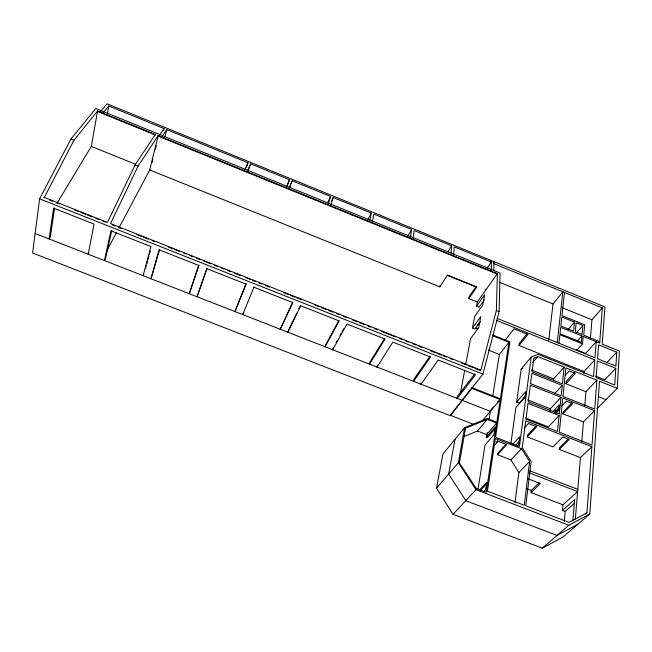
<?xml version="1.0" encoding="UTF-8"?>
<svg xmlns="http://www.w3.org/2000/svg" width="652" height="652" viewBox="0 0 652 652"><rect width="100%" height="100%" fill="white"/><g stroke="black" fill="none" stroke-linecap="round" stroke-linejoin="round"><path stroke-width="0.98" d="M491.363 270.425L491.372 262.014L454.199 246.863L453.735 254.182M499.13 311.599L500.043 273.009L95.762 108.493L70.881 139.112L39.601 198.827L32.6 253L450.239 415.666L482.945 374.101L499.13 311.599L496.368 310.482L497.378 273.555L158.183 135.575L138.061 166.17L110.538 223.62L480.826 370.132L496.368 310.482M596.792 408.861L617.224 388.356L619.4 351.069L602.22 344.134L604.942 306.905L107.058 103.815L100.465 111.541M615.773 368.323L614.754 385.063L596.107 377.606L597.371 360.931L615.773 368.323L604.714 379.766L595.651 376.139M616.751 352.178L615.904 366.139L597.542 358.755L598.601 344.851L616.751 352.178L606.507 363.001M451.184 252.87L451.665 245.828L414.175 230.539L413.123 238.42M460.255 402.634L471.535 388.299L500.247 399.594L496.816 422.219L487.329 418.511L464.583 427.696L442.993 453.922L436.498 488.201L453.067 514.363L542.309 548.185L562.839 537.101L589.791 514.037L599.506 381.273L617.224 388.356M586.906 512.806L591.886 446.71L525.748 420.776L522.268 447.679L531.103 461.559L525.756 505.822L568.935 522.358L586.906 512.806L585.414 514.094M594.6 410.621L592.008 445.039L559.326 432.219L562.806 398.022L594.6 410.621L583.434 421.836L581.755 441.917M596.89 380.23L594.722 409.048L562.961 396.457L565.871 367.842L596.89 380.23L585.952 391.681L584.795 405.479M493.914 270.604L493.882 261.607L493.54 263.538L602.342 307.899L599.685 343.107L583.198 336.448L582.529 343.881L576.645 350.499M496.637 320.466L594.803 359.904L593.499 376.563L538.022 354.378L531.176 357.1L521.209 369.032L516.645 402.031L519.334 403.091L525.17 396.416M575.308 519.139L580.443 457.622L591.886 446.71M590.386 338.567L591.951 319.79L602.342 307.899M583.89 373.449L584.053 371.501L594.803 359.904M572.831 520.728L574.64 499.481L562.448 510.434L565.178 511.486L574.542 503.124M564.265 521.502L565.178 511.486M581.926 335.935L581.348 342.3L559.995 333.694L560.687 327.361L581.926 335.935L577.379 341.11M582.872 325.487L582.057 334.533L575.276 331.795L576.148 322.764L582.872 325.487L576.425 332.911M562.448 510.434L562.969 504.827L577.615 491.559L528.951 472.741M574.469 322.08L573.581 331.11L560.842 325.967L561.828 316.962L574.469 322.08L568.096 329.553M580.443 457.622L559.334 449.383L559.506 447.737L567.957 439.277M583.434 421.836L562.912 413.743L563.067 412.186L572.016 402.773M585.952 391.681L565.928 383.71L566.148 381.485L574.241 372.626M559.123 415.577L557.484 431.494L525.96 419.13L527.998 403.311L559.123 415.577L548.356 426.913L526.082 418.176M561.005 397.312L559.286 413.971L528.202 401.713L530.345 385.161L561.005 397.312L550.361 408.788L550.068 411.469M562.236 385.373L561.168 395.748L530.541 383.612L531.877 373.303L562.236 385.373L554.974 393.327M564.119 367.141L562.399 383.841L532.073 371.779L533.825 358.16L537.737 356.595L564.119 367.141L553.678 378.836L553.458 380.784M558.951 343.245L559.881 334.753L582.529 343.881M564.518 292.479L561.983 315.592L584.681 324.786L583.744 335.218L599.791 341.697M557.224 342.553L562.863 291.803L553.035 303.995L548.731 340.328M562.969 504.827L531.07 492.562L531.323 490.426L539.131 482.798M529.611 461.51L524.265 505.251L487.411 491.135L495.349 438.568L521.478 448.731L529.611 461.51L518.87 472.545L514.966 502.757M559.334 449.383L569.204 439.521L562.757 436.995L552.977 446.897L527.272 436.856L527.476 435.226L536.205 425.846M531.176 357.1L519.416 446.571L495.544 437.28L509.937 341.909L492.871 335.03M44.083 197.89L73.904 140.335L97.588 110.93L155.355 134.426L155.233 134.956L97.49 111.468M510.866 443.808L515.887 407.508L524.958 397.141L525.683 391.624L516.645 402.031M410.524 237.361L411.616 229.496L373.898 214.117L372.284 221.802M584.053 371.501L519.041 345.495L519.342 343.368L526.955 333.889M518.87 472.545L510.948 459.921L497.492 454.713L497.68 453.433L506.18 444.085M54.621 207.947L50.367 236.782L49.087 238.95L53.603 208.135L94.084 224.117L88.159 254.247L88.957 252.797M496.685 423.05L486.18 492.284L476.286 488.495L459.416 462.993L465.528 428.177L487.313 419.391L496.685 423.05L486.685 434.599M492.904 335.87L508.943 342.292L500.369 398.788L471.673 387.5M478.063 489.082L485.047 444.957L493.988 434.77L495.145 427.174L486.237 437.427L487.174 437.785L495.455 428.274M486.237 437.427L486.816 433.776L488.152 432.235M489.033 419.749L490.369 411.33L35.118 233.481M492.708 396.506L499.367 354.435L508.943 342.292M436.498 488.201L458.405 462.716L464.583 427.696M57.246 202.943L91.296 146.431L97.588 110.93M485.438 290.433L485.683 289.08M491.021 262.512L491.372 260.58M454.998 439.334L448.666 474.037L465.789 500.663L557.028 535.431L577.819 524.281M460.451 393.237L464.664 370.434M465.764 364.476L470.524 338.698L478.812 327.385L480.744 316.644L472.496 328.013L475.096 329.056L480.418 321.754M472.496 328.013L474.623 316.489L482.822 305.054L484.672 294.72L476.522 306.204L479.073 307.231L484.338 299.863M476.522 306.204L477.313 301.941L497.378 273.555M107.393 113.75L108.843 106.031L164.027 128.542L163.562 130.408M450.239 415.666L459.008 404.216M477.313 301.941L468.837 298.526L469.228 296.505L476.082 286.587M369.66 220.735L371.314 213.057L333.18 197.515L331.509 201.142M111.728 230.498L105.616 258.437L104.459 260.629L110.962 230.784L150.962 246.586L143.09 275.763L143.807 274.28M421.168 382.952L420.825 384.525L438.209 360.034L475.552 374.786L456.979 398.682L457.427 396.302L474.737 373.963M158.183 135.575L149.724 169.968L439.815 286.831L440.108 285.495M152.12 162.389L152.829 159.528M155.372 149.21L156.26 145.575M164.834 137.124L166.725 129.642L248.029 162.788L246.358 167.548M377.304 365.764L376.905 367.32L392.822 342.104L430.532 357.003L413.392 381.616L413.922 379.26L429.904 356.253M145.486 268.681L146.276 265.763M146.798 263.815L147.588 260.89M148.118 258.95L148.9 256.024M149.43 254.084L150.221 251.159M159.642 249.496L150.954 278.844L159.104 249.797L198.713 265.445L189.219 293.824L199.072 265.071M330.996 205.005L333.18 197.515M328.355 203.929L330.572 196.448L292.112 180.767L289.089 188.192M333.253 347.646L332.569 349.961L346.986 324.003L385.063 339.048L369.399 364.387L370.018 362.056L384.631 338.372M288.331 330.906L287.809 332.43L300.711 305.731L339.162 320.914L324.998 346.994L325.698 344.688L338.918 320.311M207.1 268.249L197.01 296.872L206.774 268.624L245.991 284.117L234.907 311.713L246.146 283.669M247.988 171.468L250.678 163.872L289.48 179.691L286.684 186.977M289.349 188.061L292.112 180.767M243.498 312.471L242.625 314.737L254.093 286.807M286.856 186.203L289.48 179.691M327.663 202.813L330.572 196.448M247.752 170.082L250.678 163.872M292.756 302.08L280.164 329.439L292.805 302.601L253.97 287.271M244.647 169.87L248.029 162.788M155.355 134.426L135.07 164.972L107.45 222.397L44.149 197.352M288.591 330.14L296.758 313.213M298.909 308.755L300.629 305.193M368.127 219.276L371.314 213.057M106.561 251.256L116.521 232.495M118.892 228.029L149.724 169.968M336.139 342.447L337.1 340.719M339.985 335.519L340.947 333.791M341.909 332.055L343.832 328.592M407.663 236.431L411.616 229.496M447.932 251.753L451.665 245.828M439.815 286.831L447.427 275.062L476.848 286.962L468.837 298.526M162.177 136.317L166.725 129.642M159.438 135.2L164.027 128.542M487.183 268.086L491.372 262.014M476.987 325.658L479.261 322.544M480.5 370.548L480.826 370.132M505.308 340.002L514.004 328.861L527.933 334.452L519.041 345.495M490.491 410.532L493.58 406.864M497.289 402.455L498.519 400.988M482.537 420.63L500.247 399.594M103.089 112.845L108.843 106.031M532.725 362.553L537.737 356.595M464.354 436.367L477.468 431.013L487.313 419.391M496.311 442.203L497.606 440.752M494.183 445.65L498.055 441.314L506.653 444.656L497.492 454.713M565.251 375.389L569.269 370.947L575.382 373.384L565.928 383.71M524.338 427.842L528.316 423.49L536.678 426.767L527.272 436.856M512.431 444.672L519.717 436.758L518.707 444.387L516.718 446.538M515.227 445.764L519.22 441.453M453.067 514.363L475.96 489.709L568.805 525.235L589.791 514.037M479.554 489.994L486.742 482.301L485.626 489.652L483.654 491.73M553.067 411.404L559.18 404.868L558.601 410.426L555.871 413.319M480.532 490.369L486.425 484.086M554.852 412.105L558.943 407.753M510.948 459.921L521.478 448.731M558.78 409.122L556.726 411.298L554.893 410.573M561.511 406.22L566.295 401.135L572.562 403.621L562.912 413.743M531.07 492.562L540.304 483.564L528.226 478.902M542.309 548.185L568.805 525.235M521.209 369.032L522.904 368.347M526.751 488.666L531.323 490.426M529.921 470.866L577.794 489.383M450.312 415.275L473.368 424.256M477.468 431.013L487.614 434.966M49.748 200.131L52.576 201.256M56.357 202.748L59.185 203.872M74.295 209.846L79.014 211.713M80.905 212.462L85.624 214.329M87.515 215.078L92.234 216.945M96.007 218.436L98.843 219.561M102.617 221.052L105.453 222.177M112.323 224.891L115.16 226.016M118.949 227.515L121.785 228.64M136.928 234.63L141.663 236.497M143.554 237.246L148.289 239.121M152.079 240.621L154.915 241.745M168.167 246.986L172.894 248.86M174.793 249.602L179.52 251.476M183.31 252.976L186.146 254.101M189.936 255.6L192.772 256.717M196.562 258.216L200.343 259.716M203.188 260.841L210.759 263.832M214.541 265.331L217.385 266.456M221.167 267.956L224.003 269.072M227.792 270.572L230.629 271.697M234.418 273.196L240.099 275.446M245.78 277.687L250.507 279.561M252.397 280.311L255.242 281.436M259.023 282.927L261.868 284.052M265.649 285.552L269.439 287.051M283.636 292.666L288.363 294.541M290.262 295.291L294.989 297.157M296.888 297.907L301.615 299.781M314.867 305.022L319.602 306.896M321.493 307.646L326.228 309.513M328.119 310.262L332.854 312.137M336.636 313.636L339.48 314.761M343.262 316.253L347.051 317.752M352.724 320.002L357.459 321.876M359.35 322.618L364.085 324.492M367.867 325.992L370.711 327.117M374.492 328.616L377.337 329.733M381.118 331.232L395.316 336.848M399.105 338.347L401.942 339.472M405.731 340.972L408.568 342.096M412.357 343.588L416.139 345.087M418.983 346.212L421.82 347.337M430.336 350.703L435.071 352.577M436.962 353.327L441.697 355.201M443.588 355.943L446.424 357.068M450.214 358.567L453.05 359.692M461.567 363.058L466.302 364.933M468.193 365.682L472.928 367.557M474.819 368.307L479.554 370.173M39.601 198.827L482.945 374.101M523.01 397.997L524.893 398.747M527.721 399.863L550.361 408.788M488.218 350.002L499.367 354.435M531.413 369.977L553.678 378.836M598.626 396.718L605.977 399.643M475.292 327.997L478.063 329.105M576.449 349.741L585.618 353.425L596.23 341.713L594.974 357.72L496.979 318.339M91.296 146.431L135.673 164.304M70.881 139.112L73.904 140.335M135.07 164.972L138.061 166.17M447.386 275.364L476.09 286.97M158.053 136.097L497.068 273.987M499.693 282.34L553.035 303.995M562.122 307.679L591.951 319.79M458.405 462.716L475.96 489.709"/></g></svg>
